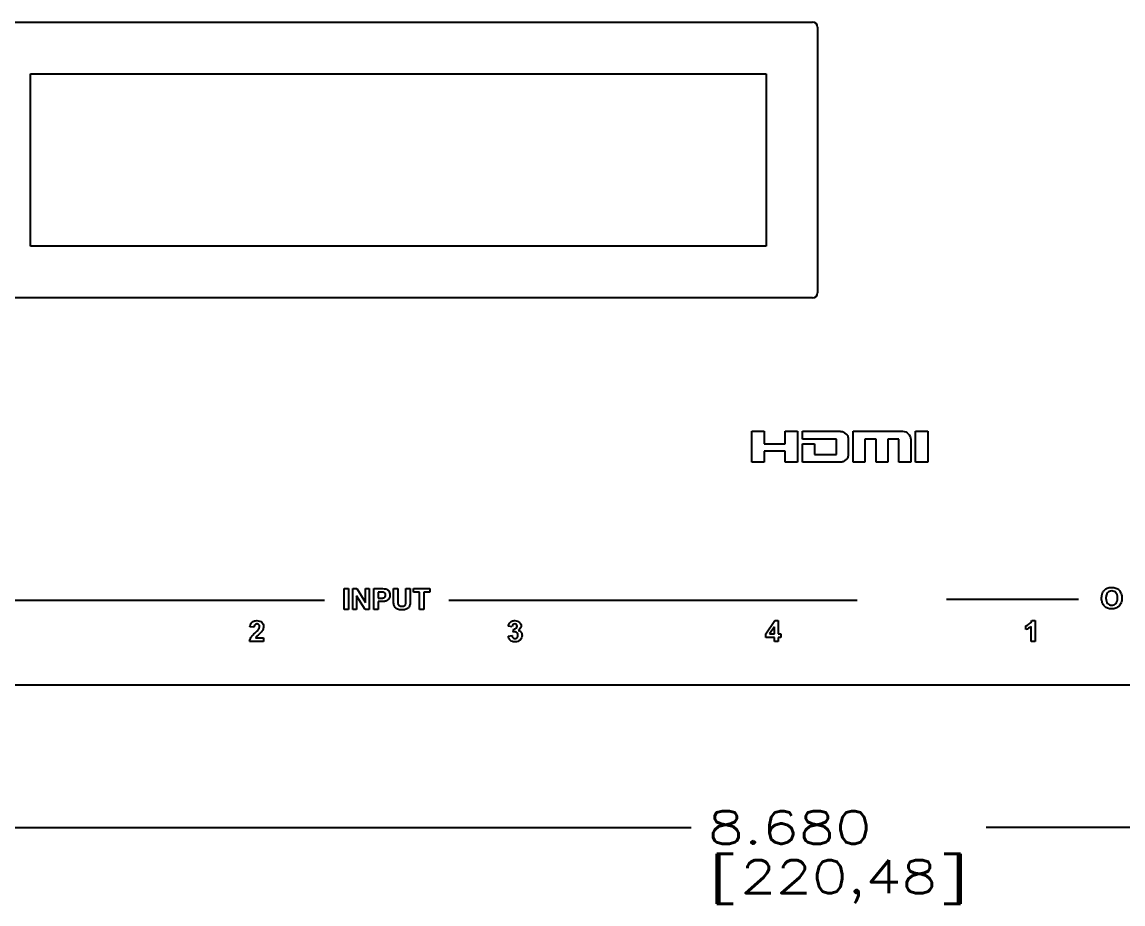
# Paper-space layout 'HD-MD4X2-4K-E_1' of a CAD drawing. Header units: inches. Extents: x 0 to 22, y 0 to 17.
# Drawn here: x 2.146 to 6.342, y 3.719 to 7.079 of the extents above; entities that cross this region are included whole.
import ezdxf
from ezdxf.enums import TextEntityAlignment as Align

# ---------------------------------------------------------------- set-up
doc = ezdxf.new("R2010")
doc.units = ezdxf.units.IN
doc.header["$LTSCALE"] = 1.21
doc.header["$MEASUREMENT"] = 0
doc.layers.get('0').update_dxf_attribs({"linetype": 'CONTINUOUS'})
doc.layers.add('DIM', color=7, linetype='CONTINUOUS')
doc.styles.get("Standard").update_dxf_attribs({"font": 'simplex.shx'})
doc.dimstyles.new('DIMSTYLE_1', dxfattribs={"dimtxt": 0.125, "dimasz": 0.18, "dimexe": 0.125, "dimexo": 0.0625, "dimgap": 0.0625, "dimtad": 0, "dimtih": 1, "dimtoh": 1, "dimdec": 3, "dimzin": 4, "dimdsep": 46, "dimtxsty": 'STANDARD', "dimblk": '_FILLED', "dimblk1": '_FILLED', "dimblk2": '_FILLED', "dimcen": 0.09, "dimadec": 0, "dimazin": 0, "dimtp": 0.001, "dimtm": 0.001, "dimtfac": 1, "dimtdec": 3, "dimtofl": 0, "dimtmove": 0, "dimatfit": 3, "dimldrblk": '_FILLED', "dimfxl": 1, "dimtolj": 1, "dimtzin": 4, "dimarcsym": 0})

# ---------------------------------------------------------------- blocks, each defined once
blk = doc.blocks.new('_FILLED')
at = {"color": 0, "linetype": 'BYBLOCK'}
blk.add_solid([(0, 0), (-1, 0.174), (-1, -0.174)], dxfattribs=at)
blk = doc.blocks.new('*D3')
at = {"layer": 'DIM', "color": 5, "linetype": 'CONTINUOUS'}
for p, q in [((0.919, 4.55), (0.919, 3.8854)), ((9.5993, 4.55), (9.5993, 3.8854)), ((0.919, 4.0104), (4.6966, 4.0104)), ((9.5993, 4.0104), (5.8216, 4.0104))]:
    blk.add_line(p, q, dxfattribs=at)
at = {"layer": 'DIM', "color": 5, "linetype": 'CONTINUOUS', "xscale": 0.18, "yscale": 0.18, "zscale": 0.18, "rotation": 180}
blk.add_blockref('_FILLED', (0.919, 4.0104), dxfattribs=at)
at = {"layer": 'DIM', "color": 5, "linetype": 'CONTINUOUS', "xscale": 0.18, "yscale": 0.18, "zscale": 0.18}
blk.add_blockref('_FILLED', (9.5993, 4.0104), dxfattribs=at)
at = {"layer": 'DIM', "color": 5, "linetype": 'CONTINUOUS'}
for s, p, p2 in [('8.680', (4.7591, 3.9479), (5.3841, 3.9479)), ('[', (4.7591, 3.7604), (4.8841, 3.7604)), (']', (5.6341, 3.7604), (5.7591, 3.7604)), ('220,48', (4.8841, 3.7604), (5.6341, 3.7604))]:
    blk.add_text(s, height=0.125, dxfattribs=at).set_placement(p, p2, align=Align.FIT)

psp = doc.layouts.new('HD-MD4X2-4K-E_1')

# ---------------------------------------------------------------- linework, layer by layer
at = {"color": 7, "linetype": 'CONTINUOUS'}
for p, q in [((2.0046, 7.079), (5.1591, 7.079)), ((5.1788, 7.0593), (5.1788, 6.0475)), ((2.1788, 6.2247), (2.1788, 6.8821)), ((2.1788, 6.8821), (4.982, 6.8821)), ((4.982, 6.8821), (4.982, 6.2247)), ((4.982, 6.2247), (2.1788, 6.2247)), ((5.1591, 6.0278), (2.0046, 6.0278)), ((4.9284, 5.5196), (4.9746, 5.5196)), ((4.9284, 5.4015), (4.9284, 5.5196)), ((4.9746, 5.5196), (4.9746, 5.4714)), ((5.0552, 5.5196), (5.1021, 5.5196)), ((5.0552, 5.4714), (5.0552, 5.5196)), ((5.1021, 5.5196), (5.1021, 5.4015)), ((5.1214, 5.4902), (5.1216, 5.5196)), ((5.1216, 5.5196), (5.2645, 5.5196)), ((5.3142, 5.5196), (5.5025, 5.5196)), ((5.3142, 5.4015), (5.3142, 5.5196)), ((5.5523, 5.5196), (5.5985, 5.5196)), ((5.5523, 5.4015), (5.5523, 5.5196)), ((5.5985, 5.5196), (5.5985, 5.4714)), ((4.9746, 5.4714), (5.0552, 5.4714)), ((5.2508, 5.4902), (5.1214, 5.4902)), ((5.1214, 5.4714), (5.1662, 5.4714)), ((5.1216, 5.4015), (5.1214, 5.4714)), ((5.1662, 5.4714), (5.1664, 5.4309)), ((5.2508, 5.4309), (5.2508, 5.4902)), ((5.2955, 5.4886), (5.2955, 5.4326)), ((5.4015, 5.4901), (5.3589, 5.4901)), ((5.3589, 5.4901), (5.3589, 5.4015)), ((5.4015, 5.4015), (5.4015, 5.4901)), ((5.4887, 5.4901), (5.4461, 5.4901)), ((5.4461, 5.4901), (5.4461, 5.4015)), ((5.4887, 5.4015), (5.4887, 5.4901)), ((5.5334, 5.4885), (5.5334, 5.4015)), ((5.5985, 5.4714), (5.5983, 5.4555)), ((5.5983, 5.4555), (5.5985, 5.4438)), ((5.0552, 5.4438), (4.9746, 5.4438)), ((4.9746, 5.4438), (4.9746, 5.4015)), ((5.0552, 5.4015), (5.0552, 5.4438)), ((5.1664, 5.4309), (5.2508, 5.4309)), ((5.5985, 5.4438), (5.5985, 5.4015)), ((4.9746, 5.4015), (4.9284, 5.4015)), ((5.1021, 5.4015), (5.0552, 5.4015)), ((5.2645, 5.4015), (5.1216, 5.4015)), ((5.3589, 5.4015), (5.3142, 5.4015)), ((5.4461, 5.4015), (5.4015, 5.4015)), ((5.5334, 5.4015), (5.4887, 5.4015)), ((5.5985, 5.4015), (5.5523, 5.4015)), ((3.3745, 4.8407), (3.3745, 4.9203)), ((3.3745, 4.9203), (3.3906, 4.9203)), ((3.3906, 4.9203), (3.3906, 4.8407)), ((3.4069, 4.8407), (3.4069, 4.9203)), ((3.4069, 4.9203), (3.4225, 4.9203)), ((3.4225, 4.9203), (3.4551, 4.867)), ((3.4551, 4.867), (3.4551, 4.9203)), ((3.4551, 4.9203), (3.4699, 4.9203)), ((3.4699, 4.9203), (3.4699, 4.8407)), ((3.4877, 4.8407), (3.4877, 4.9203)), ((3.4877, 4.9203), (3.5134, 4.9203)), ((3.5625, 4.8778), (3.5625, 4.9203)), ((3.5625, 4.9203), (3.5785, 4.9203)), ((3.5785, 4.9203), (3.5785, 4.8772)), ((3.6098, 4.8763), (3.6098, 4.9203)), ((3.6098, 4.9203), (3.6259, 4.9203)), ((3.6259, 4.9203), (3.6259, 4.8785)), ((3.638, 4.9068), (3.638, 4.9203)), ((3.638, 4.9203), (3.7012, 4.9203)), ((3.7012, 4.9203), (3.7012, 4.9068)), ((1.7358, 4.876), (3.299, 4.876)), ((3.4539, 4.8407), (3.4218, 4.8928)), ((3.4218, 4.8928), (3.4218, 4.8407)), ((3.5037, 4.9068), (3.5037, 4.8842)), ((3.5115, 4.9068), (3.5037, 4.9068)), ((3.5037, 4.8842), (3.5125, 4.8842)), ((3.5037, 4.8707), (3.5037, 4.8407)), ((3.5142, 4.8707), (3.5037, 4.8707)), ((3.6616, 4.9068), (3.638, 4.9068)), ((3.6616, 4.8407), (3.6616, 4.9068)), ((3.6776, 4.9068), (3.6776, 4.8407)), ((3.7012, 4.9068), (3.6776, 4.9068)), ((3.7729, 4.876), (5.3298, 4.876)), ((5.6696, 4.8795), (6.1723, 4.8795)), ((3.3906, 4.8407), (3.3745, 4.8407)), ((3.4218, 4.8407), (3.4069, 4.8407)), ((3.4699, 4.8407), (3.4539, 4.8407)), ((3.5037, 4.8407), (3.4877, 4.8407)), ((3.6776, 4.8407), (3.6616, 4.8407)), ((4.9813, 4.7478), (5.0158, 4.7983)), ((5.0158, 4.7983), (5.0286, 4.7983)), ((5.0286, 4.7983), (5.0286, 4.7478)), ((5.9948, 4.7983), (6.0072, 4.7983)), ((6.0072, 4.7983), (6.0072, 4.7184)), ((3.0305, 4.7732), (3.0153, 4.7747)), ((4.0144, 4.7751), (4.0003, 4.7775)), ((4.0187, 4.7543), (4.0204, 4.7667)), ((4.9813, 4.7344), (4.9813, 4.7478)), ((5.0139, 4.775), (4.9956, 4.7478)), ((4.9956, 4.7478), (5.0139, 4.7478)), ((5.0139, 4.7478), (5.0139, 4.775)), ((5.0286, 4.7478), (5.0385, 4.7478)), ((5.0385, 4.7478), (5.0385, 4.7344)), ((5.9723, 4.7643), (5.9723, 4.7782)), ((5.992, 4.7184), (5.992, 4.7759)), ((3.0669, 4.7184), (3.0135, 4.7184)), ((3.0367, 4.7326), (3.0669, 4.7326)), ((3.0669, 4.7326), (3.0669, 4.7184)), ((3.9992, 4.7395), (4.0139, 4.7413)), ((5.0139, 4.7344), (4.9813, 4.7344)), ((5.0139, 4.7184), (5.0139, 4.7344)), ((5.0286, 4.7184), (5.0139, 4.7184)), ((5.0385, 4.7344), (5.0286, 4.7344)), ((5.0286, 4.7344), (5.0286, 4.7184)), ((6.0072, 4.7184), (5.992, 4.7184)), ((0.978, 4.5534), (9.5402, 4.5534))]:
    psp.add_line(p, q, dxfattribs=at)
for centre, start, end in [((5.1591, 7.0593), 0, 90), ((5.1591, 6.0475), 270, 360)]:
    psp.add_arc(centre, 0.0197, start, end, dxfattribs=at)
for points, knots in [([(5.2645, 5.5196), (5.2685, 5.5196), (5.2767, 5.5181), (5.2869, 5.511), (5.2941, 5.5009), (5.2955, 5.4926), (5.2955, 5.4886)], [0, 0, 0, 0, 0.248581, 0.498662, 0.749068, 1, 1, 1, 1]), ([(5.2955, 5.4326), (5.2955, 5.4285), (5.2941, 5.4202), (5.2869, 5.4101), (5.2767, 5.403), (5.2685, 5.4015), (5.2645, 5.4015)], [0, 0, 0, 0, 0.25109, 0.50161, 0.751516, 1, 1, 1, 1]), ([(3.5134, 4.9203), (3.5157, 4.9203), (3.522, 4.9201), (3.5285, 4.9202), (3.5325, 4.9191)], [0, 0, 0, 0, 0.349297, 1, 1, 1, 1]), ([(3.5325, 4.9191), (3.537, 4.9179), (3.5435, 4.9134), (3.548, 4.9042), (3.5488, 4.8964), (3.5483, 4.8893), (3.5457, 4.882), (3.5409, 4.8764), (3.5352, 4.8732), (3.53, 4.8715), (3.523, 4.8709), (3.5174, 4.8707), (3.5142, 4.8707)], [0, 0, 0, 0, 0.174857, 0.271898, 0.381861, 0.467371, 0.542196, 0.672898, 0.732981, 0.788922, 0.878444, 1, 1, 1, 1]), ([(6.261, 4.8835), (6.261, 4.8854), (6.2611, 4.8892), (6.262, 4.8961), (6.2646, 4.9052), (6.2713, 4.9152), (6.2808, 4.9219), (6.2906, 4.9247), (6.3018, 4.9255), (6.3153, 4.9236), (6.3286, 4.9149), (6.3353, 4.9035), (6.3378, 4.8928), (6.3382, 4.8869), (6.3382, 4.8839)], [0, 0, 0, 0, 0.045565, 0.087461, 0.163201, 0.266417, 0.364525, 0.429868, 0.50171, 0.627448, 0.743143, 0.862486, 0.927881, 1, 1, 1, 1]), ([(6.3216, 4.8855), (6.3215, 4.8891), (6.3208, 4.8959), (6.3164, 4.9049), (6.3087, 4.9104), (6.2997, 4.9119), (6.2906, 4.9104), (6.2828, 4.9048), (6.2792, 4.8974), (6.2778, 4.8902), (6.2776, 4.8862), (6.2776, 4.884)], [0, 0, 0, 0, 0.139243, 0.262404, 0.373385, 0.490479, 0.607877, 0.719954, 0.84389, 0.91705, 1, 1, 1, 1]), ([(3.5125, 4.8842), (3.5152, 4.8842), (3.5194, 4.8843), (3.5248, 4.885), (3.5282, 4.8869), (3.5311, 4.8901), (3.5328, 4.8959), (3.5307, 4.9021), (3.5267, 4.9052), (3.5229, 4.9065), (3.5178, 4.9068), (3.5139, 4.9068), (3.5115, 4.9068)], [0, 0, 0, 0, 0.151472, 0.244305, 0.306998, 0.367556, 0.490677, 0.636356, 0.706766, 0.77889, 0.86184, 1, 1, 1, 1]), ([(3.6259, 4.8785), (3.6259, 4.8744), (3.6257, 4.8677), (3.625, 4.859), (3.623, 4.8528), (3.62, 4.8481), (3.6157, 4.8444), (3.6102, 4.8414), (3.6032, 4.8396), (3.5946, 4.8392), (3.5859, 4.8396), (3.5782, 4.8415), (3.5726, 4.8448), (3.5685, 4.8486), (3.5656, 4.853), (3.5635, 4.8588), (3.5627, 4.8672), (3.5625, 4.8739), (3.5625, 4.8778)], [0, 0, 0, 0, 0.103624, 0.172168, 0.220977, 0.26685, 0.31333, 0.364077, 0.423379, 0.496032, 0.581142, 0.644988, 0.696571, 0.743585, 0.787367, 0.828078, 0.900557, 1, 1, 1, 1]), ([(3.5785, 4.8772), (3.5785, 4.8756), (3.5786, 4.8712), (3.5786, 4.8667), (3.5791, 4.8639)], [0, 0, 0, 0, 0.351215, 1, 1, 1, 1]), ([(3.5791, 4.8639), (3.5797, 4.8609), (3.5825, 4.8563), (3.5889, 4.8535), (3.5946, 4.8529), (3.6003, 4.8534), (3.605, 4.8555), (3.6079, 4.8588), (3.6102, 4.8658), (3.6098, 4.8718), (3.6098, 4.8763)], [0, 0, 0, 0, 0.174734, 0.270991, 0.385489, 0.499577, 0.590044, 0.668934, 0.74447, 1, 1, 1, 1]), ([(6.3382, 4.8839), (6.3382, 4.8808), (6.3378, 4.875), (6.3353, 4.8644), (6.3287, 4.853), (6.3178, 4.8459), (6.3079, 4.8433), (6.2997, 4.8426), (6.2915, 4.8432), (6.2814, 4.8459), (6.2706, 4.8529), (6.264, 4.8642), (6.2614, 4.8747), (6.261, 4.8805), (6.261, 4.8835)], [0, 0, 0, 0, 0.072083, 0.137589, 0.257462, 0.373585, 0.434551, 0.500555, 0.567275, 0.628735, 0.745074, 0.863538, 0.928704, 1, 1, 1, 1]), ([(6.2776, 4.884), (6.2776, 4.88), (6.2783, 4.8727), (6.2842, 4.8606), (6.2969, 4.8554), (6.3086, 4.8577), (6.3163, 4.8633), (6.321, 4.8728), (6.3217, 4.8806), (6.3216, 4.8851), (6.3216, 4.8855)], [0, 0, 0, 0, 0.150049, 0.2721, 0.488871, 0.600397, 0.709759, 0.832334, 0.984951, 1, 1, 1, 1]), ([(3.0153, 4.7747), (3.016, 4.7814), (3.0199, 4.7918), (3.0321, 4.7975), (3.0419, 4.7987), (3.052, 4.7975), (3.0631, 4.7912), (3.0673, 4.7808), (3.0669, 4.7738), (3.0668, 4.7726)], [0, 0, 0, 0, 0.251181, 0.36488, 0.489916, 0.623667, 0.740563, 0.956377, 1, 1, 1, 1]), ([(3.0485, 4.7657), (3.0503, 4.7685), (3.0527, 4.7744), (3.0505, 4.7823), (3.0456, 4.7853), (3.0401, 4.7861), (3.035, 4.7845), (3.033, 4.7819), (3.0327, 4.7815)], [0, 0, 0, 0, 0.27226, 0.501854, 0.60823, 0.728983, 0.953516, 1, 1, 1, 1]), ([(4.0003, 4.7775), (4.0011, 4.7815), (4.0034, 4.7892), (4.0131, 4.7969), (4.0272, 4.7996), (4.0432, 4.7942), (4.0491, 4.7819), (4.0483, 4.7763), (4.0482, 4.7754)], [0, 0, 0, 0, 0.17312, 0.322756, 0.492645, 0.764481, 0.965935, 1, 1, 1, 1]), ([(4.0248, 4.7857), (4.0247, 4.7858), (4.022, 4.7858), (4.0165, 4.7836), (4.0147, 4.778), (4.0144, 4.7751)], [0, 0, 0, 0, 0.023294, 0.468606, 1, 1, 1, 1]), ([(4.0204, 4.7667), (4.0237, 4.7666), (4.0306, 4.7678), (4.0342, 4.7765), (4.0316, 4.784), (4.027, 4.7857), (4.0248, 4.7857)], [0, 0, 0, 0, 0.31401, 0.577072, 0.795242, 1, 1, 1, 1]), ([(5.9723, 4.7782), (5.9744, 4.7789), (5.979, 4.781), (5.9854, 4.7854), (5.9914, 4.791), (5.994, 4.7958), (5.9948, 4.7983)], [0, 0, 0, 0, 0.220019, 0.481999, 0.750437, 1, 1, 1, 1]), ([(3.0135, 4.7184), (3.0138, 4.7211), (3.015, 4.7264), (3.0188, 4.7345), (3.026, 4.7433), (3.0322, 4.7493), (3.0359, 4.7527)], [0, 0, 0, 0, 0.19114, 0.386434, 0.638664, 1, 1, 1, 1]), ([(3.0359, 4.7527), (3.0374, 4.7542), (3.0418, 4.7584), (3.0463, 4.7625), (3.0485, 4.7657)], [0, 0, 0, 0, 0.353507, 1, 1, 1, 1]), ([(3.0668, 4.7726), (3.0665, 4.7703), (3.0654, 4.7663), (3.0625, 4.7606), (3.0591, 4.7558), (3.0545, 4.7507), (3.049, 4.7457), (3.0439, 4.7409), (3.0401, 4.7373), (3.0381, 4.7348), (3.0371, 4.7333), (3.0367, 4.7326)], [0, 0, 0, 0, 0.135975, 0.245111, 0.369115, 0.482738, 0.648267, 0.806367, 0.896853, 0.951136, 1, 1, 1, 1]), ([(4.0139, 4.7413), (4.0143, 4.7382), (4.0164, 4.7321), (4.0254, 4.7285), (4.0328, 4.7319), (4.036, 4.7376), (4.0365, 4.7419), (4.0363, 4.7445), (4.0362, 4.7453)], [0, 0, 0, 0, 0.242414, 0.449705, 0.673915, 0.798573, 0.940502, 1, 1, 1, 1]), ([(4.037, 4.7612), (4.0412, 4.7603), (4.0494, 4.7556), (4.054, 4.74), (4.0475, 4.7256), (4.0359, 4.7182), (4.0263, 4.7167), (4.0201, 4.7173), (4.0176, 4.718)], [0, 0, 0, 0, 0.172494, 0.348484, 0.611896, 0.750498, 0.894518, 1, 1, 1, 1]), ([(4.0362, 4.7453), (4.0361, 4.7462), (4.0356, 4.7487), (4.033, 4.7534), (4.0261, 4.7563), (4.021, 4.7549), (4.0187, 4.7543)], [0, 0, 0, 0, 0.126632, 0.327876, 0.689481, 1, 1, 1, 1]), ([(4.0176, 4.718), (4.0168, 4.7182), (4.0132, 4.7193), (4.0043, 4.7243), (3.9998, 4.7335), (3.9992, 4.7395)], [0, 0, 0, 0, 0.074745, 0.387003, 1, 1, 1, 1])]:
    psp.add_open_spline(points, degree=3, knots=knots, dxfattribs=at)
for points in [[(5.5025, 5.5196), (5.5104, 5.5196), (5.5187, 5.5161), (5.5243, 5.5105)], [(5.5243, 5.5105), (5.5299, 5.5049), (5.5334, 5.4965), (5.5334, 5.4885)], [(3.0327, 4.7815), (3.0312, 4.7791), (3.0307, 4.776), (3.0305, 4.7732)], [(4.0482, 4.7754), (4.0469, 4.7695), (4.0423, 4.764), (4.037, 4.7612)], [(5.992, 4.7759), (5.9864, 4.7707), (5.9795, 4.7667), (5.9723, 4.7643)]]:
    psp.add_open_spline(points, degree=3, dxfattribs=at)

# ---------------------------------------------------------------- dimensions: what is measured, and where the dimension line sits
at = {"layer": 'DIM', "color": 5, "linetype": 'CONTINUOUS'}
dim = psp.add_linear_dim(base=(0.919, 4.0104), p1=(9.5993, 4.6125), p2=(0.919, 4.6125), angle=180, dimstyle='DIMSTYLE_1', dxfattribs=at)
dim.commit()
dim.dimension.update_dxf_attribs({"geometry": '*D3', "text_midpoint": (5.2591, 3.9167), "dimtype": 160})

doc.saveas('drawing.dxf')
